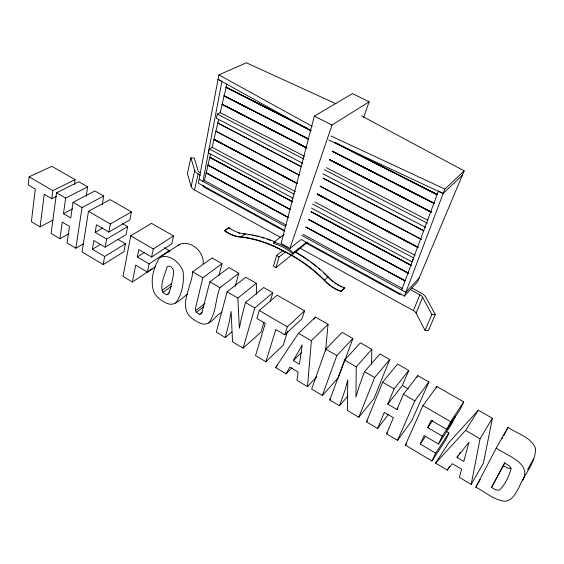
<?xml version="1.0" encoding="UTF-8"?>
<svg xmlns="http://www.w3.org/2000/svg" width="564" height="564" viewBox="0 0 564 564"><rect width="100%" height="100%" fill="white"/><g stroke="black" fill="none" stroke-linecap="round" stroke-linejoin="round"><path stroke-width="0.85" d="M203.16 263.846C204.513 252.207 190.794 239.608 179.634 244.332L159.577 257.579C153.429 267.421 149.643 281.725 154.303 292.913C157.152 297.693 161.805 301.077 166.824 303.291C175.08 307.246 181.164 298.046 187.403 294.387M371.824 349.342L356.258 366.847L355.926 397.119L359.289 385.938L364.527 371.655L379.889 353.952L389.752 359.592L373.911 398.692L358.789 417.268L347.361 410.444L347.769 379.981L345.069 390.119L339.514 405.749L329.792 399.939L344.583 360.072L360.438 342.834L371.824 349.342L371.542 364.161M235.188 286.442L238.783 273.258L228.892 267.604L209.871 281.824L202.06 311.814L200.89 313.915L199.578 314.331L196.307 312.4L195.518 310.778L195.546 308.022L202.836 277.735L222.012 263.663L212.05 257.967L192.648 271.82C192.134 286.061 177.209 306.64 192 318.371C195.461 320.895 199.198 323.2 203.435 324.117C211.437 324.638 215.667 315.255 222.117 312.075M286.068 373.819L289.854 367.115L298.152 372.043L296.932 380.312L307.5 386.622L311.384 340.79L328.058 324.314L315.452 317.102L298.469 333.289L275.57 367.545L286.068 373.819L292.082 367.791M325.548 351.097L328.058 324.314M74.413 184.4L75.104 179.648L51.825 166.338L29.131 176.835L28.2 184.914L35.292 189.053L31.38 221.659L40.114 226.876L52.974 220.073M40.114 226.876L44.232 194.277L51.789 198.69L56.372 196.392M51.789 198.69L52.854 190.618L75.104 179.648M86.221 196.202L87.667 186.839L78.734 181.728L56.555 192.768L51.077 233.425L59.918 238.706L68.843 233.743M59.918 238.706L62.266 222.117L69.492 226.39L67.06 242.971L75.809 248.202L83.401 243.796M102.281 204.683L103.727 196.018L94.886 190.963L73.024 202.335L70.733 217.958L63.457 213.693L65.664 198.056L87.667 186.839M75.809 248.202L82.041 207.573L103.727 196.018M122.388 223.605L127.619 226.629L106.617 239.037L95.182 232.319L96.43 224.768L108.894 232.051L129.946 219.77L131.433 211.86L110.043 199.635L88.477 211.31L82.055 251.932L103.219 264.572L123.96 251.685L125.448 243.768L117.947 239.383M125.448 243.768L104.622 256.514L92.39 249.239L93.835 240.476L105.2 247.187L126.124 234.624L127.619 226.629M105.2 247.187L106.617 239.037M103.219 264.572L104.622 256.514M108.894 232.051L110.304 223.986L131.433 211.86M284.27 230.253L198.359 183.187L218.881 74.892L246.341 62.78L335.982 103.769M164.216 247.702L169.27 250.62L149.136 263.91L137.334 256.987L138.807 249.528L151.617 257.008L171.801 243.838L173.536 235.942L151.434 223.302L130.721 235.851L123.008 276.402L132.385 282.007L152.555 268.506M471.194 484.42L480.063 438.764L492.379 418.284L478.314 410.247L448.761 442.712L435.577 463.143L447.28 470.136L452.335 463.686L461.599 469.192L459.399 477.377L471.194 484.42L483.44 463.107L492.379 418.284M132.385 282.007L135.72 265.151L147.444 272.074L155.333 266.793M147.444 272.074L149.136 263.91M151.617 257.008L153.295 248.957L173.536 235.942M168.925 252.228L169.27 250.62M200.171 172.866A4.801 2.425 13.2 0 1 198.154 170.821L194.256 158.103L190.893 157.814L187.424 173.585L191.147 186.487A9.581 4.977 13.1 0 0 194.524 189.983L280.787 237.522M191.147 186.487L194.728 170.547L190.893 157.814M194.524 189.983L198.154 174.022A9.687 4.893 13.3 0 1 194.728 170.547M218.592 119.674L212.163 147.324L209.265 148.903L208.342 152.886L292.786 198.077M226.89 84.001L220.235 112.617L217.302 114.083L216.343 118.25L302.755 163.292M288.169 217.521L206.163 172.873L288.225 217.323M290.164 209.604L207.968 165.111L290.22 209.413M292.582 201.905L209.857 157.236M296.974 183.49L213.968 139.329L297.087 183.244M299.132 175.178L215.92 131.186M301.254 166.824L217.824 122.987M306.612 148.022L222.117 104.255L306.731 147.775M308.508 139.216L224.091 95.767L308.628 138.963M310.743 130.474L226.086 87.187L307.725 128.627M203.329 185.323L203.033 186.585L284.764 231.388M310.933 130.799L217.887 79.284L221.899 81.322L202.934 181.404L204.443 180.515L210.598 154.064M224.592 230.457A32.811 24.999 55.9 0 0 231.31 234.377L232.706 234.955A32.811 24.999 55.9 0 0 241.11 236.831A114.781 83.028 48.6 0 1 283.974 251.135L283.875 251.466A114.753 82.993 48.6 0 0 241.025 237.162A32.804 24.985 55.9 0 1 232.615 235.28L231.226 234.709A32.804 24.985 55.9 0 1 224.514 230.782L228.787 227.581A32.599 24.936 55.9 0 0 235.47 231.473L236.859 232.044A32.599 24.936 55.9 0 0 245.227 233.898A114.062 82.88 48.5 0 1 275.246 241.9M228.787 227.581L228.709 227.905A32.585 24.922 55.9 0 0 229.999 228.815M218.98 275.387L222.012 263.663M238.783 273.258L219.981 287.696C215.3 298.814 216.4 313.083 208.814 322.827M363.519 117.467L369.166 101.774L352.465 93.61L314.317 116.135L281.119 243.493L289.959 248.379L301.155 239.503L404.423 296.086L417.621 281.711L464.179 170.864L361.404 115.817M341.185 291.165A34.08 27.128 48.1 0 1 333.698 287.711L332.274 286.815A34.08 27.128 48.1 0 1 324.476 280.174A115.098 83.416 48.2 0 0 283.974 251.135L283.896 251.481A115.077 83.38 48.2 0 1 324.392 280.519A34.073 27.114 48.1 0 0 332.182 287.154L333.613 288.056A34.073 27.114 48.1 0 0 341.093 291.51L344.773 287.76A33.847 27.044 48.1 0 1 337.328 284.334L335.911 283.445A33.847 27.044 48.1 0 1 328.163 276.853A114.372 83.26 48.1 0 0 295.007 251.713M341.093 291.51L344.773 287.76M256.712 294.528L256.26 283.248L245.749 277.241L227.109 291.835L216.315 332.147L225.297 337.512L231.804 331.97M225.297 337.512L229.308 321.706L231.113 311.497L232.544 341.84L243.098 348.143L260.921 332.238L263.959 322.15M270.283 301.127L272.814 292.716L263.705 287.513L245.481 302.508L241.681 316.933L239.362 328.213L237.86 298.081L256.26 283.248M283.988 234.49L273.914 242.16L273.526 243.493A28.954 16.532 16 0 1 292.822 254.188L307.873 242.048M243.098 348.143L254.808 307.923L272.814 292.716M265.834 361.728L275.852 329.573L284.792 334.797L302.015 318.723L304.588 310.891L277.15 295.198L259.243 310.503L256.881 318.498L265.27 323.398L255.541 355.581L265.834 361.728L283.149 345.309L287.682 331.174M282.557 250.846L276.642 255.499L273.448 266.307L275.916 267.696L291.376 255.224M275.916 267.696L279.131 256.888L285.68 251.699M292.822 254.188L293.231 252.862L306.308 242.33M284.792 334.797L287.344 326.824L304.588 310.891M289.959 248.379L332.02 125.039L369.166 101.774M325.795 349.158L311.659 389.111L322.333 395.484L338.329 377.767L352.902 338.52L342.115 332.351L325.795 349.158L336.849 355.581L352.902 338.52M322.333 395.484L336.849 355.581M401.667 289.981L438.418 191.111L443.092 193.48L462.459 175.122M464.179 170.864L444.834 189.074L404.423 296.086M358.789 417.268L374.651 377.535L389.752 359.592M522.476 480.838C532.663 463.213 506.387 455.437 496.2 448.14L508.065 427.258C517.096 433.942 531.337 436.959 535.56 448.577C535.765 462.931 523.984 474.543 518.986 487.507C515.574 493.183 512.013 501.488 504.117 501.22C493.493 499.725 485.132 491.9 475.833 487.197L496.2 448.14M388.575 414.223L377.577 428.492L366.501 421.872L382.646 382.18L397.542 364.055L408.745 370.456L402.393 385.48L387.764 404.127L396.922 409.513L397.994 408.11M411.861 287.985L421.322 293.132A10.561 5.88 22.5 0 1 425.982 297.404L435.267 314.508L428.485 330.455L425.08 330.391L416.098 313.133A5.168 2.947 22.7 0 0 413.405 310.602L419.87 294.775L410.373 289.6M416.098 313.133L422.605 297.291A5.224 2.905 22.5 0 0 419.87 294.775M377.577 428.492L384.331 412.347L393.418 417.72L386.537 433.843L397.521 440.406L411.678 420.899L428.901 381.983L417.804 375.638L403.436 394.257L396.922 409.513M387.764 404.127L394.144 388.857L408.745 370.456M425.08 330.391L431.834 314.416L422.605 297.291M417.12 377.217L417.804 375.638M397.521 440.406L414.836 400.877L428.901 381.983M405.368 445.095L422.986 405.608L436.839 386.523L463.735 401.906L460.062 409.619L446.914 429.5L431.136 420.286L427.773 427.625L442.225 436.113L438.489 444.016L424.149 435.549L420.258 444.044L435.676 453.202L431.982 460.999L405.368 445.095L406.362 443.692M436.12 388.11L436.839 386.523M446.914 429.5L450.622 421.668L463.735 401.906M455.437 416.147L451.736 423.931L438.489 444.016M446.674 431.65L448.923 432.969L445.257 440.653L431.982 460.999M502.03 438.806L502.834 437.269M503.638 435.725L508.065 427.258M533.509 458.927L527.58 469.713M491.526 487.43L504.674 462.832L509.687 466.238L511.118 468.733C509.003 476.22 505.125 484.561 499.478 490.024C496.588 490.722 493.881 488.903 491.526 487.43L504.893 462.755M475.833 487.197L480.161 479.541M293.301 360.622L302.248 344.872L299.413 364.231L293.301 360.622L301.409 352.585M456.988 457.425L468.959 442.246L463.812 461.458L456.988 457.425L458.356 455.219M459.265 453.745L460.175 452.272M447.28 470.136L449.579 466.435M435.577 463.143L465.61 430.367L478.314 410.247M435.676 453.202L448.923 432.969M442.225 436.113L454.965 416.859M314 319.259L315.452 317.102M420.258 444.044L425.616 436.24M427.773 427.625L432.63 420.624M386.537 433.843L387.567 432.468M366.501 421.872L367.566 420.532M339.514 405.749L347.868 396.041M329.792 399.939L330.92 398.663M419.115 278.003L405.925 292.307L301.909 235.477M178.591 245.439L179.634 244.332M307.5 386.622L316.841 376.696M275.57 367.545L277.403 365.761M175.672 303.087C182.186 294.471 184.301 281.915 183.06 271.263C179.951 262.507 169.052 253.285 159.577 257.579M324.476 280.174L328.163 276.853M295.409 251.967L300.118 248.174L413.405 310.602M199.578 314.331L202.272 312.223M196.307 312.4L203.745 306.619M195.518 310.778L204.993 303.439M166.704 294.669L168.178 294.182L169.468 291.729A202.85 130.961 60.3 0 0 173.557 273.596L173.55 270.29L172.577 268.344L170.702 266.793L168.692 266.088L167.198 266.624C165.576 273.512 156.186 291.369 166.704 294.669L169.496 292.66M241.11 236.831L245.227 233.898M162.89 292.385L171.301 286.392M161.953 290.439L171.78 283.466M224.514 230.782L228.004 228.385M137.334 256.987L144.617 252.327M92.39 249.239L100.66 244.332M95.182 232.319L102.761 227.976M209.752 157.469L292.638 201.863M213.918 139.534L297.031 183.448M63.457 213.693L72.495 208.92M222.075 104.467L306.668 147.987M224.042 95.979L308.564 139.174M226.037 87.406L310.799 130.432M511.019 468.226L508.305 468.282L503.271 465.786M431.834 314.416L435.267 314.508M331.019 135.987L444.834 189.074M328.861 140.048L443.092 193.48M314.317 116.135L332.02 125.039M309.298 129.424L310.863 130.221M335.961 142.981L437.142 194.418M226.086 87.187L307.669 128.662M309.234 129.459L310.806 130.256M335.904 143.016L437.093 194.46M335.108 142.798L437.058 194.629M335.051 142.833L437.008 194.679M332.09 150.976L434.548 203.407M224.091 95.767L308.571 139.005M332.816 151.413L434.499 203.456M332.802 151.589L433.681 203.223M332.746 151.624L433.631 203.266M431.199 211.895L329.432 159.471L431.15 211.944M222.117 104.255L306.675 147.817M220.235 112.617L304.546 156.334M326.408 167.67L427.893 220.291M425.679 227.362L323.003 173.846M217.302 114.083L303.961 159.111M324.258 169.658L427.315 223.203M217.76 123.022L301.31 166.62M323.101 178.083L423.811 230.648M323.038 178.287L423.733 230.852M215.85 131.215L299.188 174.974M320.14 186.071L421.371 239.235M320.077 186.275L421.294 239.439M213.968 139.329L297.031 183.286M317.208 194.129L417.332 247.117M317.151 194.171L417.282 247.166M212.163 147.324L295.332 191.598M314.761 201.94L415.034 255.323M209.265 148.903L293.971 194.101M312.625 204.048L413.659 257.952L412.101 261.915L311.384 208.024M209.794 157.271L292.695 201.665M311.222 211.676L411.149 265.193M311.215 211.824L411.071 265.39M311.159 211.867L411.022 265.44M308.832 219.452L408.844 273.413L308.769 219.495M207.968 165.111L290.164 209.456M308.712 219.692L407.998 273.188M306.019 226.982L405.037 280.71M206.163 172.873L288.169 217.373M305.963 227.024L404.987 280.759M305.899 227.214L404.959 280.9M198.154 174.022L200.389 175.235M204.443 180.515L286.258 225.163M303.235 234.427L402.026 288.338M199.226 179.38L285.673 226.608M306.358 243.225L400.426 294.789M218.881 74.892L312.237 126.371M276.642 255.499L279.131 256.888M402.393 385.48L408.343 388.92M29.131 176.835L52.854 190.618M56.555 192.768L65.664 198.056M73.024 202.335L82.041 207.573M88.477 211.31L110.304 223.986M130.721 235.851L153.295 248.957M192.648 271.82L202.836 277.735M209.871 281.824L219.981 287.696M227.109 291.835L237.86 298.081M245.481 302.508L254.808 307.923M259.243 310.503L287.344 326.824M298.469 333.289L311.384 340.79M344.583 360.072L356.258 366.847M364.527 371.655L374.651 377.535M382.646 382.18L394.144 388.857M403.436 394.257L414.836 400.877M422.986 405.608L450.622 421.668M465.61 430.367L480.063 438.764M336.073 283.939L335.82 283.784A33.84 27.03 48.1 0 1 334.431 282.832M273.914 242.16A28.983 16.511 16 0 1 293.231 252.862M245.143 234.222A32.585 24.922 55.9 0 1 243.754 234.109M239.566 233.292A32.585 24.922 55.9 0 1 238.163 232.869M344.682 288.098A33.84 27.03 48.1 0 1 343.166 287.555M341.65 286.942A33.84 27.03 48.1 0 1 340.162 286.258M338.689 285.497A33.84 27.03 48.1 0 1 337.244 284.672M333.077 281.817A33.84 27.03 48.1 0 1 328.079 277.199A114.351 83.225 48.1 0 0 323.785 273.061M294.93 252.052A114.351 83.225 48.1 0 1 301.944 256.204M302.635 256.648A114.351 83.225 48.1 0 1 305.392 258.46M306.767 259.391A114.351 83.225 48.1 0 1 308.804 260.822M310.827 262.295A114.351 83.225 48.1 0 1 316.778 266.941M318.723 268.563A114.351 83.225 48.1 0 1 320.007 269.662M248.238 234.617A114.034 82.837 48.5 0 1 249.796 234.857M252.136 235.266A114.034 82.837 48.5 0 1 255.28 235.893M256.86 236.253A114.034 82.837 48.5 0 1 258.439 236.633M261.611 237.479A114.034 82.837 48.5 0 1 264.001 238.184M267.181 239.214A114.034 82.837 48.5 0 1 270.368 240.342M431.115 212.106L329.369 159.683L431.065 212.156M418.185 247.328L317.271 193.924L418.135 247.377"/></g></svg>
